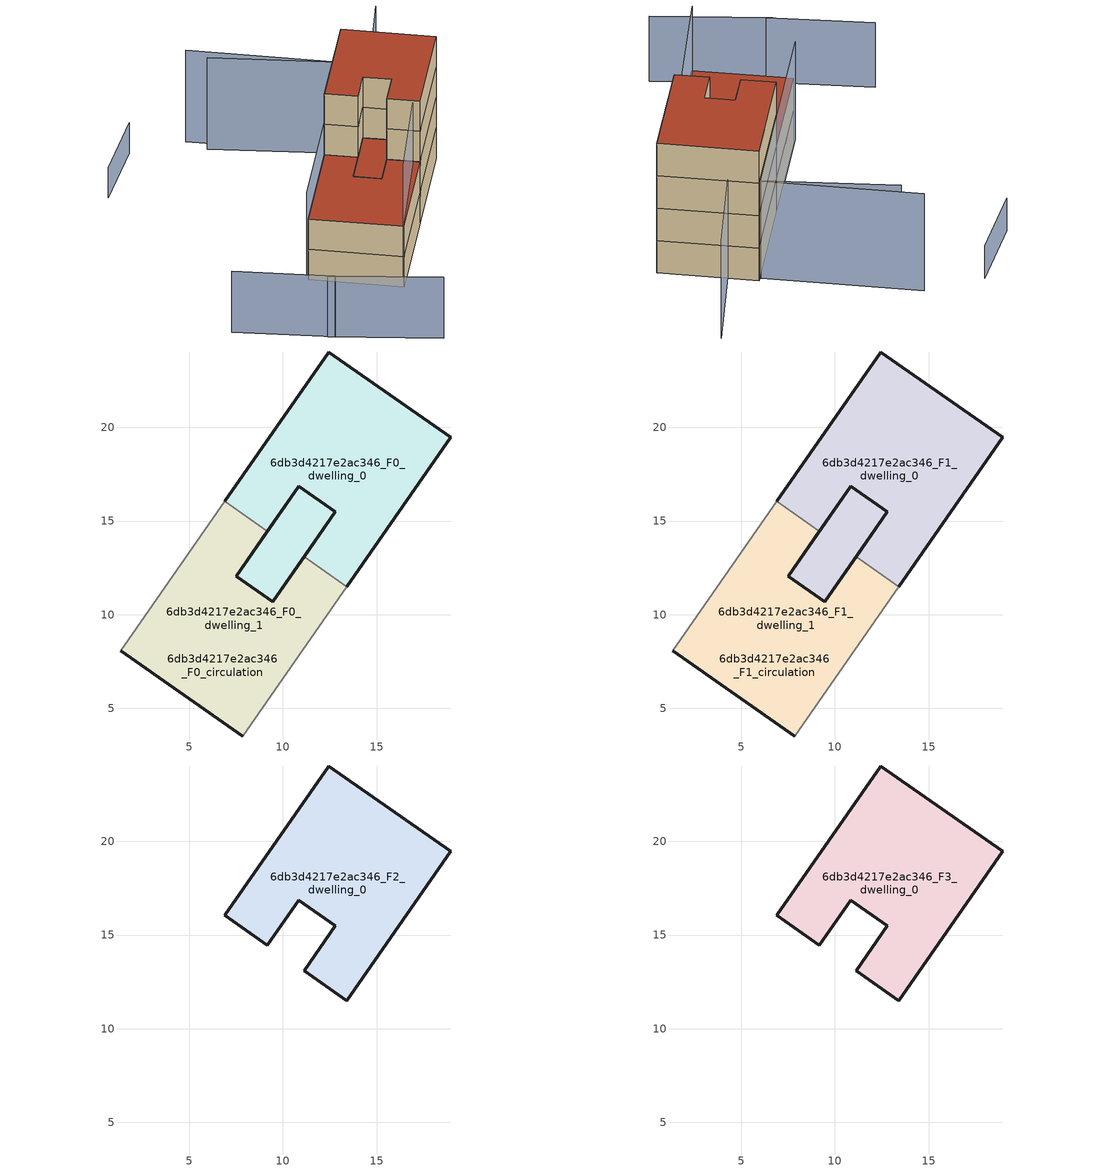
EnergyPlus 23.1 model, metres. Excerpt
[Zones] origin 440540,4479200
6db3d4217e2ac346_F0_dwelling_0
 floor ground (EU_floor_Construction): 11.77,16.2 12.79,15.48 11.13,13.09 9.46,10.7 7.5,12.06 10.83,16.85 z0; 18.97,19.48 13.42,11.5 11.13,13.09 12.79,15.48 11.77,16.2 10.83,16.85 9.17,14.46 6.88,16.05 12.43,24.03 z0
 wall outside (EU_wall_Construction): 9.17,14.46 10.83,16.85 12.79,15.48 11.13,13.09 / 13.42,11.5 18.97,19.48 12.43,24.03 6.88,16.05 z0:3
 wall to 6db3d4217e2ac346_F0_dwelling_1 (EU_wall_Construction): 6.88,16.05 9.17,14.46 / 11.13,13.09 13.42,11.5 z0:3
6db3d4217e2ac346_F0_dwelling_1
 floor ground (EU_floor_Construction): 11.13,13.09 13.42,11.5 7.86,3.52 1.32,8.07 6.88,16.05 9.17,14.46 7.5,12.06 9.46,10.7 z0; 12.79,15.48 11.13,13.09 9.46,10.7 7.5,12.06 10.83,16.85 z0
 wall outside (EU_wall_Construction): 11.13,13.09 9.46,10.7 7.5,12.06 9.17,14.46 / 1.32,8.07 7.86,3.52 z0:3
 wall adiabatic (EU_wall_Construction): 7.86,3.52 13.42,11.5 / 6.88,16.05 1.32,8.07 z0:3
6db3d4217e2ac346_F0_circulation
 floor ground (EU_floor_Construction): 18.97,19.48 13.42,11.5 11.13,13.09 12.79,15.48 11.77,16.2 10.83,16.85 9.17,14.46 6.88,16.05 12.43,24.03 z0; 11.77,16.2 12.79,15.48 11.13,13.09 9.46,10.7 7.5,12.06 9.17,14.46 10.83,16.85 z0; 11.13,13.09 13.42,11.5 7.86,3.52 1.32,8.07 6.88,16.05 9.17,14.46 7.5,12.06 9.46,10.7 z0
 wall outside (EU_wall_Construction): 7.5,12.06 9.46,10.7 12.79,15.48 10.83,16.85 7.5,12.06 z0:3
6db3d4217e2ac346_F1_dwelling_0
 floor to 6db3d4217e2ac346_F0_dwelling_0 (EU_floor_Construction): 18.97,19.48 13.42,11.5 11.13,13.09 12.79,15.48 11.38,16.47 10.83,16.85 9.17,14.46 6.88,16.05 12.43,24.03 z3; 11.77,16.2 12.79,15.48 11.13,13.09 9.46,10.7 7.5,12.06 10.83,16.85 z3
 wall outside (EU_wall_Construction): 9.17,14.46 10.83,16.85 12.79,15.48 11.13,13.09 / 13.42,11.5 18.97,19.48 12.43,24.03 6.88,16.05 z3:6
 wall to 6db3d4217e2ac346_F1_dwelling_1 (EU_wall_Construction): 6.88,16.05 9.17,14.46 / 11.13,13.09 13.42,11.5 z3:6
 roof outside (EU_floor_Construction): 11.13,13.09 12.79,15.48 11.77,16.2 10.83,16.85 7.5,12.06 9.46,10.7 z6
6db3d4217e2ac346_F1_dwelling_1
 floor to 6db3d4217e2ac346_F0_dwelling_1 (EU_floor_Construction): 11.13,13.09 13.42,11.5 7.86,3.52 1.32,8.07 6.88,16.05 9.17,14.46 7.5,12.06 9.46,10.7 z3; 12.79,15.48 11.13,13.09 9.46,10.7 7.5,12.06 10.83,16.85 z3
 wall outside (EU_wall_Construction): 11.13,13.09 9.46,10.7 7.5,12.06 9.17,14.46 / 1.32,8.07 7.86,3.52 z3:6
 wall adiabatic (EU_wall_Construction): 7.86,3.52 13.42,11.5 / 6.88,16.05 1.32,8.07 z3:6
 roof outside (EU_roof_Construction): 12.79,15.48 10.83,16.85 7.5,12.06 9.46,10.7 11.13,13.09 z6; 7.86,3.52 13.42,11.5 11.13,13.09 9.46,10.7 7.5,12.06 9.17,14.46 6.88,16.05 1.32,8.07 z6
6db3d4217e2ac346_F1_circulation
 floor outside (EU_floor_Construction): 11.13,13.09 13.42,11.5 7.86,3.52 1.32,8.07 6.88,16.05 9.17,14.46 7.5,12.06 9.46,10.7 z3
 floor to 6db3d4217e2ac346_F0_circulation (EU_floor_Construction): 18.97,19.48 13.42,11.5 11.13,13.09 12.79,15.48 11.77,16.2 10.83,16.85 9.17,14.46 6.88,16.05 12.43,24.03 z3; 11.77,16.2 12.79,15.48 11.13,13.09 9.46,10.7 7.5,12.06 9.17,14.46 10.83,16.85 z3
 wall outside (EU_wall_Construction): 7.5,12.06 9.46,10.7 12.79,15.48 10.83,16.85 7.5,12.06 z3:6
 roof outside (EU_roof_Construction): 11.13,13.09 12.79,15.48 11.77,16.2 10.83,16.85 9.17,14.46 7.5,12.06 9.46,10.7 z6; 13.42,11.5 18.97,19.48 12.43,24.03 6.88,16.05 9.17,14.46 10.83,16.85 11.77,16.2 12.79,15.48 11.13,13.09 z6; 7.86,3.52 13.42,11.5 11.13,13.09 9.46,10.7 7.5,12.06 9.17,14.46 6.88,16.05 1.32,8.07 z6
6db3d4217e2ac346_F2_dwelling_0
 floor to 6db3d4217e2ac346_F1_dwelling_0 (EU_floor_Construction): 18.97,19.48 13.42,11.5 11.13,13.09 12.79,15.48 11.38,16.47 10.83,16.85 9.17,14.46 6.88,16.05 12.43,24.03 z6
 wall outside (EU_wall_Construction): 18.97,19.48 12.43,24.03 6.88,16.05 9.17,14.46 10.83,16.85 12.79,15.48 11.13,13.09 13.42,11.5 18.97,19.48 z6:9
6db3d4217e2ac346_F3_dwelling_0
 floor to 6db3d4217e2ac346_F2_dwelling_0 (EU_floor_Construction): 18.97,19.48 13.42,11.5 11.13,13.09 12.79,15.48 10.83,16.85 9.17,14.46 6.88,16.05 12.43,24.03 z9
 wall outside (EU_wall_Construction): 18.97,19.48 12.43,24.03 6.88,16.05 9.17,14.46 10.83,16.85 12.79,15.48 11.13,13.09 13.42,11.5 18.97,19.48 z9:12
 roof outside (EU_roof_Construction): 13.42,11.5 18.97,19.48 12.43,24.03 6.88,16.05 9.17,14.46 10.83,16.85 12.79,15.48 11.13,13.09 z12
shading: -1.1,-0.25 7.31,-4.73 / -7.86,3.96 -0.59,-0.53 z0:6; 7.8,3.57 12.77,11.58 z0:12; 1.7,31.07 12.18,23.78 / 12.18,23.78 0.93,7.62 / 18.67,29.86 14.35,22.49 / 14.35,22.49 2.78,29.26 z0:9; -3.25,31.62 -7.8,26.44 z0:3
[Building]
EU S2 Campaign: North Axis=0; Terrain=City; Solar Distribution=FullExterior
[Site:Location]
Madrid: Latitude=40.5; Longitude=-3.5; Time Zone=1; Elevation=609
[SizingPeriod:WeatherFileDays]
AnnualSizingPeriod: Begin Month=1; Begin Day of Month=1; End Month=12; End Day of Month=31; Day of Week for Start Day=Monday; Use Weather File Daylight Saving Period=No; Use Weather File Rain and Snow Indicators=No
[MATERIAL]
EU_InternalMass_Material: Roughness=MediumRough; Thickness=0.1; Conductivity=1; Density=1800; Specific Heat=900; Thermal Absorptance=0.9; Solar Absorptance=0.7; Visible Absorptance=0.7
[MATERIAL:NOMASS] Roughness=MediumRough; Thermal Absorptance=0.9; Solar Absorptance=0.7; Visible Absorptance=0.7
Name | Thermal Resistance
EU_wall_NoMass | 1.60022
EU_roof_NoMass | 1.57597
EU_floor_NoMass | 0.470652
[CONSTRUCTION]
EU_wall_Construction: EU_wall_NoMass
EU_roof_Construction: EU_roof_NoMass
EU_floor_Construction: EU_floor_NoMass
EU_InternalMass_Construction: EU_InternalMass_Material
[ZONE] Type=1; Multiplier=1; Ceiling Height=autocalculate; Floor Area=autocalculate; Part of Total Floor Area=Yes
Name | Volume
6db3d4217e2ac346_F0_dwelling_0; 6db3d4217e2ac346_F1_dwelling_0; 6db3d4217e2ac346_F0_dwelling_1; 6db3d4217e2ac346_F1_dwelling_1 | 253.319
6db3d4217e2ac346_F2_dwelling_0; 6db3d4217e2ac346_F3_dwelling_0 | 211.486
6db3d4217e2ac346_F0_circulation; 6db3d4217e2ac346_F1_circulation | 464.805
[INTERNALMASS] Construction=EU_InternalMass_Construction
Name | Zone or ZoneList | Surface Area
6db3d4217e2ac346_F0_dwelling_0_EU_InternalMass | 6db3d4217e2ac346_F0_dwelling_0 | 70.4954
6db3d4217e2ac346_F0_dwelling_1_EU_InternalMass | 6db3d4217e2ac346_F0_dwelling_1 | 70.4954
6db3d4217e2ac346_F1_dwelling_0_EU_InternalMass | 6db3d4217e2ac346_F1_dwelling_0 | 70.4954
6db3d4217e2ac346_F1_dwelling_1_EU_InternalMass | 6db3d4217e2ac346_F1_dwelling_1 | 70.4954
6db3d4217e2ac346_F2_dwelling_0_EU_InternalMass | 6db3d4217e2ac346_F2_dwelling_0 | 154.937
6db3d4217e2ac346_F3_dwelling_0_EU_InternalMass | 6db3d4217e2ac346_F3_dwelling_0 | 154.937
[OTHEREQUIPMENT] Fuel Type=Electricity; Design Level Calculation Method=Watts/Area; Power per Zone Floor Area=1; Fraction Latent=0; Fraction Radiant=0; Fraction Lost=0; Carbon Dioxide Generation Rate=0; EndUse Subcategory=EU_Step8_InternalGains
Name | Zone or ZoneList or Space or SpaceList | Schedule
EU_Step8_InternalGain_6db3d4217e2ac346_F0_dwelling_0_f000 | 6db3d4217e2ac346_F0_dwelling_0 | EU_Step8_GainSchedule_6db3d4217e2ac346_F0_dwelling_0_f000
EU_Step8_InternalGain_6db3d4217e2ac346_F0_dwelling_1_f000 | 6db3d4217e2ac346_F0_dwelling_1 | EU_Step8_GainSchedule_6db3d4217e2ac346_F0_dwelling_1_f000
EU_Step8_InternalGain_6db3d4217e2ac346_F1_dwelling_0_f000 | 6db3d4217e2ac346_F1_dwelling_0 | EU_Step8_GainSchedule_6db3d4217e2ac346_F1_dwelling_0_f000
EU_Step8_InternalGain_6db3d4217e2ac346_F1_dwelling_1_f000 | 6db3d4217e2ac346_F1_dwelling_1 | EU_Step8_GainSchedule_6db3d4217e2ac346_F1_dwelling_1_f000
EU_Step8_InternalGain_6db3d4217e2ac346_F2_dwelling_0_f000 | 6db3d4217e2ac346_F2_dwelling_0 | EU_Step8_GainSchedule_6db3d4217e2ac346_F2_dwelling_0_f000
EU_Step8_InternalGain_6db3d4217e2ac346_F3_dwelling_0_f000 | 6db3d4217e2ac346_F3_dwelling_0 | EU_Step8_GainSchedule_6db3d4217e2ac346_F3_dwelling_0_f000
[ZONEINFILTRATION:DESIGNFLOWRATE] Schedule=EU_AlwaysOn; Design Flow Rate Calculation Method=Flow/Area; Flow Rate per Floor Area=0.0005; Constant Term Coefficient=1; Temperature Term Coefficient=0; Velocity Term Coefficient=0; Velocity Squared Term Coefficient=0
Name | Zone or ZoneList or Space or SpaceList
EU_Circulation_Infiltration_6db3d4217e2ac346_F0_circulation | 6db3d4217e2ac346_F0_circulation
EU_Circulation_Infiltration_6db3d4217e2ac346_F1_circulation | 6db3d4217e2ac346_F1_circulation
[ZONEVENTILATION:DESIGNFLOWRATE] Schedule=EU_AlwaysOn; Design Flow Rate Calculation Method=AirChanges/Hour; Air Changes per Hour=0.480704; Ventilation Type=Natural; Fan Pressure Rise=0; Fan Total Efficiency=1; Constant Term Coefficient=1; Temperature Term Coefficient=0; Velocity Term Coefficient=0; Velocity Squared Term Coefficient=0; Minimum Indoor Temperature=-100; Maximum Indoor Temperature=100; Delta Temperature=-100; Minimum Outdoor Temperature=-100; Maximum Outdoor Temperature=100; Maximum Wind Speed=40
Name | Zone or ZoneList or Space or SpaceList
EU_ConstantAir_6db3d4217e2ac346_F0_dwelling_0 | 6db3d4217e2ac346_F0_dwelling_0
EU_ConstantAir_6db3d4217e2ac346_F0_dwelling_1 | 6db3d4217e2ac346_F0_dwelling_1
EU_ConstantAir_6db3d4217e2ac346_F1_dwelling_0 | 6db3d4217e2ac346_F1_dwelling_0
EU_ConstantAir_6db3d4217e2ac346_F1_dwelling_1 | 6db3d4217e2ac346_F1_dwelling_1
EU_ConstantAir_6db3d4217e2ac346_F2_dwelling_0 | 6db3d4217e2ac346_F2_dwelling_0
EU_ConstantAir_6db3d4217e2ac346_F3_dwelling_0 | 6db3d4217e2ac346_F3_dwelling_0
[HVACTEMPLATE:THERMOSTAT] Constant Heating Setpoint=20; Constant Cooling Setpoint=50
EU_HeatOnly_6db3d4217e2ac346_F0_dwelling_0; EU_HeatOnly_6db3d4217e2ac346_F0_dwelling_1; EU_HeatOnly_6db3d4217e2ac346_F1_dwelling_0; EU_HeatOnly_6db3d4217e2ac346_F1_dwelling_1; EU_HeatOnly_6db3d4217e2ac346_F2_dwelling_0; EU_HeatOnly_6db3d4217e2ac346_F3_dwelling_0
[HVACTEMPLATE:ZONE:IDEALLOADSAIRSYSTEM] System Availability Schedule=EU_AlwaysOn; Maximum Heating Supply Air Temperature=50; Minimum Cooling Supply Air Temperature=13; Maximum Heating Supply Air Humidity Ratio=0.0156; Minimum Cooling Supply Air Humidity Ratio=0.0077; Heating Limit=NoLimit; Cooling Limit=NoLimit; Heating Availability Schedule=EU_AlwaysOn; Cooling Availability Schedule=EU_CoolingOff; Dehumidification Control Type=ConstantSensibleHeatRatio; Cooling Sensible Heat Ratio=0.7; Dehumidification Setpoint=60; Humidification Control Type=None; Humidification Setpoint=30; Outdoor Air Method=None; Outdoor Air Flow Rate per Person=0.00944; Outdoor Air Flow Rate per Zone Floor Area=0; Outdoor Air Flow Rate per Zone=0; Demand Controlled Ventilation Type=None; Outdoor Air Economizer Type=NoEconomizer; Heat Recovery Type=None; Sensible Heat Recovery Effectiveness=0.7; Latent Heat Recovery Effectiveness=0.65
Name | Template Thermostat
6db3d4217e2ac346_F0_dwelling_0 | EU_HeatOnly_6db3d4217e2ac346_F0_dwelling_0
6db3d4217e2ac346_F0_dwelling_1 | EU_HeatOnly_6db3d4217e2ac346_F0_dwelling_1
6db3d4217e2ac346_F1_dwelling_0 | EU_HeatOnly_6db3d4217e2ac346_F1_dwelling_0
6db3d4217e2ac346_F1_dwelling_1 | EU_HeatOnly_6db3d4217e2ac346_F1_dwelling_1
6db3d4217e2ac346_F2_dwelling_0 | EU_HeatOnly_6db3d4217e2ac346_F2_dwelling_0
6db3d4217e2ac346_F3_dwelling_0 | EU_HeatOnly_6db3d4217e2ac346_F3_dwelling_0
[SIZING:ZONE] Zone Cooling Design Supply Air Temperature Input Method=SupplyAirTemperature; Zone Cooling Design Supply Air Temperature=13; Zone Heating Design Supply Air Temperature Input Method=SupplyAirTemperature; Zone Heating Design Supply Air Temperature=50; Zone Cooling Design Supply Air Humidity Ratio=0.008; Zone Heating Design Supply Air Humidity Ratio=0.008; Cooling Design Air Flow Method=DesignDay; Cooling Design Air Flow Rate=0; Cooling Minimum Air Flow per Zone Floor Area=0.000762; Cooling Minimum Air Flow=0; Cooling Minimum Air Flow Fraction=0.2; Heating Design Air Flow Method=DesignDay; Heating Design Air Flow Rate=0; Heating Maximum Air Flow per Zone Floor Area=0.002032; Heating Maximum Air Flow=0.141576; Heating Maximum Air Flow Fraction=0.3; Account for Dedicated Outdoor Air System=No; Dedicated Outdoor Air System Control Strategy=NeutralSupplyAir; Dedicated Outdoor Air Low Setpoint Temperature for Design=autosize; Dedicated Outdoor Air High Setpoint Temperature for Design=autosize; Zone Load Sizing Method=Sensible Load Only No Latent Load; Zone Latent Cooling Design Supply Air Humidity Ratio Input Method=HumidityRatioDifference; Zone Cooling Design Supply Air Humidity Ratio Difference=0.005; Zone Latent Heating Design Supply Air Humidity Ratio Input Method=HumidityRatioDifference; Zone Humidification Design Supply Air Humidity Ratio Difference=0.005
6db3d4217e2ac346_F0_dwelling_0; 6db3d4217e2ac346_F0_dwelling_1; 6db3d4217e2ac346_F1_dwelling_0; 6db3d4217e2ac346_F1_dwelling_1; 6db3d4217e2ac346_F2_dwelling_0; 6db3d4217e2ac346_F3_dwelling_0
[SCHEDULE:CONSTANT]
Name | Hourly Value
EU_AlwaysOn | 1
EU_CoolingOff | 0
[SCHEDULE:FILE] Column Number=1; Rows to Skip at Top=0; Number of Hours of Data=8760; Column Separator=Comma; Interpolate to Timestep=No; Minutes per Item=60; Adjust Schedule for Daylight Savings=Yes
Name | File
EU_Step8_GainSchedule_6db3d4217e2ac346_F0_dwelling_0_f000 | ../../schedules/6db3d4217e2ac346/6db3d4217e2ac346_F0_dwelling_0_f000_gain.csv
EU_Step8_GainSchedule_6db3d4217e2ac346_F0_dwelling_1_f000 | ../../schedules/6db3d4217e2ac346/6db3d4217e2ac346_F0_dwelling_1_f000_gain.csv
EU_Step8_GainSchedule_6db3d4217e2ac346_F1_dwelling_0_f000 | ../../schedules/6db3d4217e2ac346/6db3d4217e2ac346_F1_dwelling_0_f000_gain.csv
EU_Step8_GainSchedule_6db3d4217e2ac346_F1_dwelling_1_f000 | ../../schedules/6db3d4217e2ac346/6db3d4217e2ac346_F1_dwelling_1_f000_gain.csv
EU_Step8_GainSchedule_6db3d4217e2ac346_F2_dwelling_0_f000 | ../../schedules/6db3d4217e2ac346/6db3d4217e2ac346_F2_dwelling_0_f000_gain.csv
EU_Step8_GainSchedule_6db3d4217e2ac346_F3_dwelling_0_f000 | ../../schedules/6db3d4217e2ac346/6db3d4217e2ac346_F3_dwelling_0_f000_gain.csv
